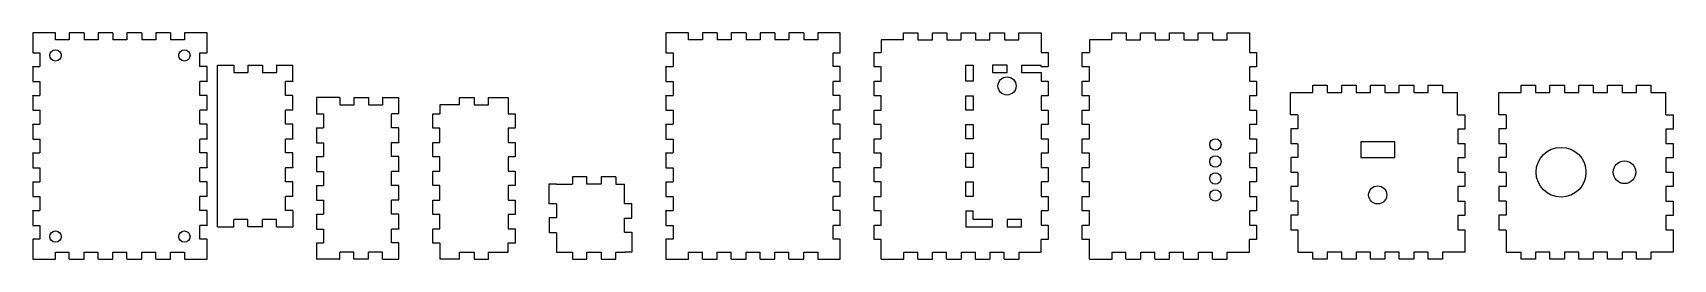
# Model space of a CAD drawing. Header units: millimetres. Extents: x 0 to 723, y 0 to 100.
import ezdxf

# ---------------------------------------------------------------- set-up
doc = ezdxf.new("R2010")
doc.units = ezdxf.units.MM

msp = doc.modelspace()

# ---------------------------------------------------------------- linework, layer by layer
for p, q in [((0, 100), (0, 91.27)), ((9.84, 100), (0, 100)), ((9.94, 100), (9.84, 100)), ((9.94, 96.82), (9.94, 100)), ((16.09, 96.82), (9.94, 96.82)), ((16.19, 100), (16.09, 100)), ((16.09, 100), (16.09, 96.82)), ((22.54, 100), (16.19, 100)), ((22.54, 100), (22.64, 100)), ((22.64, 100), (22.64, 96.82)), ((28.79, 96.82), (22.64, 96.82)), ((28.89, 100), (28.79, 100)), ((28.79, 100), (28.79, 96.82)), ((35.24, 100), (28.89, 100)), ((35.24, 100), (35.34, 100)), ((35.34, 100), (35.34, 96.82)), ((41.49, 96.82), (35.34, 96.82)), ((41.59, 100), (41.49, 100)), ((41.49, 100), (41.49, 96.82)), ((47.94, 100), (41.59, 100)), ((47.94, 100), (48.04, 100)), ((48.04, 100), (48.04, 96.82)), ((54.19, 96.82), (48.04, 96.82)), ((54.29, 100), (54.19, 100)), ((54.19, 100), (54.19, 96.82)), ((60.64, 100), (54.29, 100)), ((60.64, 100), (60.74, 100)), ((60.74, 100), (60.74, 96.82)), ((66.89, 96.82), (60.74, 96.82)), ((66.99, 100), (66.89, 100)), ((66.89, 100), (66.89, 96.82)), ((76.82, 100), (66.99, 100)), ((76.82, 91.27), (76.82, 100)), ((279.15, 100), (279.15, 91.27)), ((288.99, 100), (279.15, 100)), ((289.09, 100), (288.99, 100)), ((289.09, 96.82), (289.09, 100)), ((295.24, 96.82), (289.09, 96.82)), ((295.34, 100), (295.24, 100)), ((295.24, 100), (295.24, 96.82)), ((301.69, 100), (295.34, 100)), ((301.69, 100), (301.79, 100)), ((301.79, 100), (301.79, 96.82)), ((307.94, 96.82), (301.79, 96.82)), ((308.04, 100), (307.94, 100)), ((307.94, 100), (307.94, 96.82)), ((314.39, 100), (308.04, 100)), ((314.39, 100), (314.49, 100)), ((314.49, 100), (314.49, 96.82)), ((320.64, 96.82), (314.49, 96.82)), ((320.74, 100), (320.64, 100)), ((320.64, 100), (320.64, 96.82)), ((327.09, 100), (320.74, 100)), ((327.09, 100), (327.19, 100)), ((327.19, 100), (327.19, 96.82)), ((333.34, 96.82), (327.19, 96.82)), ((333.44, 100), (333.34, 100)), ((333.34, 100), (333.34, 96.82)), ((339.79, 100), (333.44, 100)), ((339.79, 100), (339.89, 100)), ((339.89, 100), (339.89, 96.82)), ((346.04, 96.82), (339.89, 96.82)), ((346.14, 100), (346.04, 100)), ((346.04, 100), (346.04, 96.82)), ((355.98, 100), (346.14, 100)), ((355.98, 91.27), (355.98, 100)), ((383.89, 96.82), (374.05, 96.82)), ((374.05, 96.82), (374.05, 91.27)), ((383.89, 96.82), (383.89, 100)), ((383.89, 100), (390.24, 100)), ((390.24, 100), (390.24, 96.82)), ((390.24, 96.82), (396.59, 96.82)), ((396.59, 96.82), (396.59, 100)), ((396.59, 100), (402.94, 100)), ((402.94, 100), (402.94, 96.82)), ((402.94, 96.82), (409.29, 96.82)), ((409.29, 96.82), (409.29, 100)), ((409.29, 100), (415.64, 100)), ((415.64, 100), (415.64, 96.82)), ((415.64, 96.82), (421.99, 96.82)), ((421.99, 96.82), (421.99, 100)), ((421.99, 100), (428.34, 100)), ((428.34, 100), (428.34, 96.82)), ((428.34, 96.82), (434.69, 96.82)), ((434.69, 96.82), (434.69, 100)), ((434.69, 100), (444.52, 100)), ((444.52, 100), (444.52, 91.27)), ((475.71, 96.82), (465.87, 96.82)), ((465.87, 96.82), (465.87, 91.27)), ((475.71, 96.82), (475.71, 100)), ((475.71, 100), (482.06, 100)), ((482.06, 100), (482.06, 96.82)), ((482.06, 96.82), (488.41, 96.82)), ((488.41, 96.82), (488.41, 100)), ((488.41, 100), (494.76, 100)), ((494.76, 100), (494.76, 96.82)), ((494.76, 96.82), (501.11, 96.82)), ((501.11, 96.82), (501.11, 100)), ((501.11, 100), (507.46, 100)), ((507.46, 100), (507.46, 96.82)), ((507.46, 96.82), (513.81, 96.82)), ((513.81, 96.82), (513.81, 100)), ((513.81, 100), (520.16, 100)), ((520.16, 100), (520.16, 96.82)), ((520.16, 96.82), (526.51, 96.82)), ((526.51, 96.82), (526.51, 100)), ((526.51, 100), (536.35, 100)), ((536.35, 100), (536.35, 91.27)), ((0, 91.27), (0, 91.17)), ((0, 91.17), (3.17, 91.17)), ((3.17, 91.17), (3.17, 85.03)), ((73.65, 91.17), (76.82, 91.17)), ((73.65, 85.03), (73.65, 91.17)), ((76.82, 91.17), (76.82, 91.27)), ((279.15, 91.27), (279.15, 91.17)), ((279.15, 91.17), (282.33, 91.17)), ((282.33, 91.17), (282.33, 85.03)), ((352.8, 91.17), (355.98, 91.17)), ((352.8, 85.03), (352.8, 91.17)), ((355.98, 91.17), (355.98, 91.27)), ((370.87, 84.92), (370.87, 91.27)), ((370.87, 91.27), (374.05, 91.27)), ((444.52, 91.27), (447.7, 91.27)), ((447.7, 91.27), (447.7, 84.92)), ((462.7, 84.92), (462.7, 91.27)), ((462.7, 91.27), (465.87, 91.27)), ((536.35, 91.27), (539.53, 91.27)), ((539.53, 91.27), (539.53, 84.92)), ((0, 84.92), (0, 85.03)), ((0, 85.03), (3.17, 85.03)), ((0, 84.92), (0, 78.57)), ((76.82, 85.03), (73.65, 85.03)), ((76.82, 84.92), (76.82, 85.03)), ((76.82, 78.57), (76.82, 84.92)), ((81.42, 85.67), (88.48, 85.67)), ((81.42, 14.32), (81.42, 85.67)), ((88.48, 85.67), (88.59, 85.67)), ((88.59, 85.67), (88.59, 82.5)), ((88.59, 82.5), (94.73, 82.5)), ((94.83, 85.67), (94.73, 85.67)), ((94.73, 85.67), (94.73, 82.5)), ((94.83, 85.67), (101.18, 85.67)), ((101.18, 85.67), (101.29, 85.67)), ((101.29, 85.67), (101.29, 82.5)), ((101.29, 82.5), (107.43, 82.5)), ((107.53, 85.67), (107.43, 85.67)), ((107.43, 85.67), (107.43, 82.5)), ((107.53, 85.67), (114.6, 85.67)), ((114.6, 78.57), (114.6, 85.67)), ((279.15, 84.92), (279.15, 85.03)), ((279.15, 85.03), (282.33, 85.03)), ((279.15, 84.92), (279.15, 78.57)), ((355.98, 85.03), (352.8, 85.03)), ((355.98, 84.92), (355.98, 85.03)), ((355.98, 78.57), (355.98, 84.92)), ((374.05, 84.92), (370.87, 84.92)), ((374.05, 78.57), (374.05, 84.92)), ((411.35, 78.57), (411.35, 85.67)), ((411.35, 85.67), (414.52, 85.67)), ((414.52, 85.67), (414.52, 78.57)), ((429.52, 85.67), (423.17, 85.67)), ((423.17, 85.67), (423.17, 82.5)), ((423.17, 82.5), (429.52, 82.5)), ((429.52, 82.5), (429.52, 85.67)), ((435.87, 85.67), (435.87, 82.5)), ((435.87, 85.67), (444.52, 85.67)), ((435.87, 82.5), (444.52, 82.5)), ((444.52, 84.92), (444.52, 85.67)), ((447.7, 84.92), (444.52, 84.92)), ((444.52, 82.5), (444.52, 78.57)), ((465.87, 84.92), (462.7, 84.92)), ((465.87, 78.57), (465.87, 84.92)), ((539.53, 84.92), (536.35, 84.92)), ((536.35, 84.92), (536.35, 78.57)), ((0, 78.57), (0, 78.47)), ((0, 78.47), (3.17, 78.47)), ((0, 72.22), (0, 72.33)), ((0, 72.33), (3.17, 72.33)), ((3.17, 78.47), (3.17, 72.33)), ((76.82, 78.47), (73.65, 78.47)), ((73.65, 72.33), (73.65, 78.47)), ((76.82, 72.33), (73.65, 72.33)), ((76.82, 78.57), (76.82, 78.47)), ((76.82, 72.22), (76.82, 72.33)), ((114.6, 78.47), (111.42, 78.47)), ((111.42, 72.33), (111.42, 78.47)), ((114.6, 72.33), (111.42, 72.33)), ((114.6, 78.57), (114.6, 78.47)), ((114.6, 72.22), (114.6, 72.33)), ((279.15, 78.57), (279.15, 78.47)), ((279.15, 78.47), (282.33, 78.47)), ((279.15, 72.22), (279.15, 72.33)), ((279.15, 72.33), (282.33, 72.33)), ((282.33, 78.47), (282.33, 72.33)), ((355.98, 78.47), (352.8, 78.47)), ((352.8, 72.33), (352.8, 78.47)), ((355.98, 72.33), (352.8, 72.33)), ((355.98, 78.57), (355.98, 78.47)), ((355.98, 72.22), (355.98, 72.33)), ((370.87, 72.22), (370.87, 78.57)), ((370.87, 78.57), (374.05, 78.57)), ((414.52, 78.57), (411.35, 78.57)), ((444.52, 78.57), (447.7, 78.57)), ((447.7, 78.57), (447.7, 72.22)), ((462.7, 72.22), (462.7, 78.57)), ((462.7, 78.57), (465.87, 78.57)), ((536.35, 78.57), (539.53, 78.57)), ((539.53, 78.57), (539.53, 72.22)), ((554.52, 73.65), (564.36, 73.65)), ((554.52, 63.81), (554.52, 73.65)), ((564.36, 73.65), (564.36, 76.82)), ((564.36, 76.82), (570.71, 76.82)), ((570.71, 76.82), (570.71, 73.65)), ((570.71, 73.65), (577.06, 73.65)), ((577.06, 73.65), (577.06, 76.82)), ((577.06, 76.82), (583.41, 76.82)), ((583.41, 76.82), (583.41, 73.65)), ((583.41, 73.65), (589.76, 73.65)), ((589.76, 73.65), (589.76, 76.82)), ((589.76, 76.82), (596.11, 76.82)), ((596.11, 76.82), (596.11, 73.65)), ((596.11, 73.65), (602.46, 73.65)), ((602.46, 73.65), (602.46, 76.82)), ((602.46, 76.82), (608.81, 76.82)), ((608.81, 76.82), (608.81, 73.65)), ((608.81, 73.65), (615.16, 73.65)), ((615.16, 73.65), (615.16, 76.82)), ((615.16, 76.82), (621.51, 76.82)), ((621.51, 76.82), (621.51, 73.65)), ((621.51, 73.65), (628.17, 73.65)), ((628.17, 63.81), (628.17, 73.65)), ((646.35, 73.65), (656.19, 73.65)), ((646.35, 63.81), (646.35, 73.65)), ((656.19, 73.65), (656.19, 76.82)), ((656.19, 76.82), (662.54, 76.82)), ((662.54, 76.82), (662.54, 73.65)), ((662.54, 73.65), (668.89, 73.65)), ((668.89, 73.65), (668.89, 76.82)), ((668.89, 76.82), (675.24, 76.82)), ((675.24, 76.82), (675.24, 73.65)), ((675.24, 73.65), (681.59, 73.65)), ((681.59, 73.65), (681.59, 76.82)), ((681.59, 76.82), (687.94, 76.82)), ((687.94, 76.82), (687.94, 73.65)), ((687.94, 73.65), (694.29, 73.65)), ((694.29, 73.65), (694.29, 76.82)), ((694.29, 76.82), (700.64, 76.82)), ((700.64, 76.82), (700.64, 73.65)), ((700.64, 73.65), (706.99, 73.65)), ((706.99, 73.65), (706.99, 76.82)), ((706.99, 76.82), (713.34, 76.82)), ((713.34, 76.82), (713.34, 73.65)), ((713.34, 73.65), (720, 73.65)), ((720, 63.81), (720, 73.65)), ((0, 72.22), (0, 65.87)), ((0, 65.87), (0, 65.77)), ((0, 65.77), (3.17, 65.77)), ((3.17, 65.77), (3.17, 59.63)), ((76.82, 65.77), (73.65, 65.77)), ((73.65, 59.63), (73.65, 65.77)), ((76.82, 65.87), (76.82, 72.22)), ((76.82, 65.87), (76.82, 65.77)), ((114.6, 65.77), (111.42, 65.77)), ((111.42, 59.63), (111.42, 65.77)), ((114.6, 65.87), (114.6, 72.22)), ((114.6, 65.87), (114.6, 65.77)), ((125, 71.35), (125, 64.25)), ((135.24, 71.35), (125, 71.35)), ((135.24, 71.35), (135.34, 71.35)), ((135.34, 71.35), (135.34, 68.17)), ((135.34, 68.17), (141.49, 68.17)), ((141.59, 71.35), (141.49, 71.35)), ((141.49, 71.35), (141.49, 68.17)), ((141.59, 71.35), (147.94, 71.35)), ((147.94, 71.35), (148.04, 71.35)), ((148.04, 71.35), (148.04, 68.17)), ((148.04, 68.17), (154.19, 68.17)), ((154.29, 71.35), (154.19, 71.35)), ((154.19, 71.35), (154.19, 68.17)), ((154.29, 71.35), (161.35, 71.35)), ((161.35, 64.25), (161.35, 71.35)), ((188.18, 68.17), (179.52, 68.17)), ((179.52, 68.17), (179.52, 64.25)), ((188.18, 68.17), (188.18, 71.35)), ((188.18, 71.35), (194.52, 71.35)), ((194.52, 71.35), (194.52, 68.17)), ((194.52, 68.17), (200.87, 68.17)), ((200.87, 68.17), (200.87, 71.35)), ((200.87, 71.35), (209.52, 71.35)), ((279.15, 72.22), (279.15, 65.87)), ((279.15, 65.87), (279.15, 65.77)), ((279.15, 65.77), (282.33, 65.77)), ((282.33, 65.77), (282.33, 59.63)), ((355.98, 65.77), (352.8, 65.77)), ((352.8, 59.63), (352.8, 65.77)), ((355.98, 65.87), (355.98, 72.22)), ((355.98, 65.87), (355.98, 65.77)), ((374.05, 72.22), (370.87, 72.22)), ((370.87, 59.52), (370.87, 65.87)), ((370.87, 65.87), (374.05, 65.87)), ((374.05, 65.87), (374.05, 72.22)), ((411.35, 65.87), (411.35, 72.22)), ((411.35, 72.22), (414.52, 72.22)), ((414.52, 65.87), (411.35, 65.87)), ((414.52, 72.22), (414.52, 65.87)), ((447.7, 72.22), (444.52, 72.22)), ((444.52, 72.22), (444.52, 65.87)), ((444.52, 65.87), (447.7, 65.87)), ((447.7, 65.87), (447.7, 59.52)), ((465.87, 72.22), (462.7, 72.22)), ((462.7, 59.52), (462.7, 65.87)), ((462.7, 65.87), (465.87, 65.87)), ((465.87, 65.87), (465.87, 72.22)), ((539.53, 72.22), (536.35, 72.22)), ((536.35, 72.22), (536.35, 65.87)), ((536.35, 65.87), (539.53, 65.87)), ((539.53, 65.87), (539.53, 59.52)), ((0, 59.52), (0, 59.63)), ((0, 59.63), (3.17, 59.63)), ((0, 59.52), (0, 53.17)), ((76.82, 59.63), (73.65, 59.63)), ((76.82, 59.52), (76.82, 59.63)), ((76.82, 53.17), (76.82, 59.52)), ((114.6, 59.63), (111.42, 59.63)), ((114.6, 59.52), (114.6, 59.63)), ((114.6, 53.17), (114.6, 59.52)), ((125, 64.25), (125, 64.15)), ((125, 64.15), (128.18, 64.15)), ((125, 57.9), (125, 58)), ((125, 58), (128.18, 58)), ((125, 57.9), (125, 51.55)), ((128.18, 64.15), (128.18, 58)), ((161.35, 64.15), (158.18, 64.15)), ((158.18, 58), (158.18, 64.15)), ((161.35, 58), (158.18, 58)), ((161.35, 64.25), (161.35, 64.15)), ((161.35, 57.9), (161.35, 58)), ((161.35, 51.55), (161.35, 57.9)), ((176.35, 57.9), (176.35, 64.25)), ((176.35, 64.25), (179.52, 64.25)), ((179.52, 57.9), (176.35, 57.9)), ((179.52, 51.55), (179.52, 57.9)), ((209.52, 64.25), (212.7, 64.25)), ((212.7, 57.9), (209.52, 57.9)), ((209.52, 57.9), (209.52, 51.55)), ((212.7, 64.25), (212.7, 57.9)), ((279.15, 59.52), (279.15, 59.63)), ((279.15, 59.63), (282.33, 59.63)), ((279.15, 59.52), (279.15, 53.17)), ((355.98, 59.63), (352.8, 59.63)), ((355.98, 59.52), (355.98, 59.63)), ((355.98, 53.17), (355.98, 59.52)), ((374.05, 59.52), (370.87, 59.52)), ((374.05, 53.17), (374.05, 59.52)), ((411.35, 53.17), (411.35, 59.52)), ((411.35, 59.52), (414.52, 59.52)), ((414.52, 59.52), (414.52, 53.17)), ((447.7, 59.52), (444.52, 59.52)), ((444.52, 59.52), (444.52, 53.17)), ((465.87, 59.52), (462.7, 59.52)), ((465.87, 53.17), (465.87, 59.52)), ((539.53, 59.52), (536.35, 59.52)), ((536.35, 59.52), (536.35, 53.17)), ((554.52, 63.71), (554.52, 63.81)), ((557.73, 63.71), (554.52, 63.71)), ((557.73, 63.71), (557.73, 57.56)), ((628.17, 63.81), (631.38, 63.81)), ((631.38, 63.81), (631.38, 57.46)), ((646.35, 63.71), (646.35, 63.81)), ((649.56, 63.71), (646.35, 63.71)), ((649.56, 63.71), (649.56, 57.56)), ((720, 63.81), (723.21, 63.81)), ((723.21, 63.81), (723.21, 57.46)), ((0, 53.17), (0, 53.07)), ((0, 53.07), (3.17, 53.07)), ((3.17, 53.07), (3.17, 46.93)), ((76.82, 53.07), (73.65, 53.07)), ((73.65, 46.93), (73.65, 53.07)), ((76.82, 53.17), (76.82, 53.07)), ((114.6, 53.07), (111.42, 53.07)), ((111.42, 46.93), (111.42, 53.07)), ((114.6, 53.17), (114.6, 53.07)), ((125, 51.55), (125, 51.45)), ((125, 51.45), (128.18, 51.45)), ((128.18, 51.45), (128.18, 45.3)), ((161.35, 51.45), (158.18, 51.45)), ((158.18, 45.3), (158.18, 51.45)), ((161.35, 51.55), (161.35, 51.45)), ((176.35, 45.2), (176.35, 51.55)), ((176.35, 51.55), (179.52, 51.55)), ((209.52, 51.55), (212.7, 51.55)), ((212.7, 51.55), (212.7, 45.2)), ((279.15, 53.17), (279.15, 53.07)), ((279.15, 53.07), (282.33, 53.07)), ((282.33, 53.07), (282.33, 46.93)), ((355.98, 53.07), (352.8, 53.07)), ((352.8, 46.93), (352.8, 53.07)), ((355.98, 53.17), (355.98, 53.07)), ((370.87, 46.82), (370.87, 53.17)), ((370.87, 53.17), (374.05, 53.17)), ((414.52, 53.17), (411.35, 53.17)), ((444.52, 53.17), (447.7, 53.17)), ((447.7, 53.17), (447.7, 46.82)), ((462.7, 46.82), (462.7, 53.17)), ((462.7, 53.17), (465.87, 53.17)), ((536.35, 53.17), (539.53, 53.17)), ((539.53, 53.17), (539.53, 46.82)), ((557.73, 57.56), (554.56, 57.56)), ((554.56, 57.56), (554.56, 51.01)), ((557.73, 51.01), (554.56, 51.01)), ((557.73, 51.01), (557.73, 44.86)), ((600.44, 51.91), (585.44, 51.91)), ((585.44, 51.91), (585.44, 44.91)), ((600.44, 44.91), (600.44, 51.91)), ((631.38, 57.46), (628.21, 57.46)), ((628.21, 57.46), (628.21, 51.11)), ((628.21, 51.11), (631.38, 51.11)), ((631.38, 51.11), (631.38, 44.76)), ((649.56, 57.56), (646.38, 57.56)), ((646.38, 57.56), (646.38, 51.01)), ((649.56, 51.01), (646.38, 51.01)), ((649.56, 51.01), (649.56, 44.86)), ((723.21, 57.46), (720.03, 57.46)), ((720.03, 57.46), (720.03, 51.11)), ((720.03, 51.11), (723.21, 51.11)), ((723.21, 51.11), (723.21, 44.76)), ((0, 46.82), (0, 46.93)), ((0, 46.93), (3.17, 46.93)), ((0, 46.82), (0, 40.47)), ((76.82, 46.93), (73.65, 46.93)), ((76.82, 46.82), (76.82, 46.93)), ((76.82, 40.47), (76.82, 46.82)), ((114.6, 46.93), (111.42, 46.93)), ((114.6, 46.82), (114.6, 46.93)), ((114.6, 40.47), (114.6, 46.82)), ((125, 45.2), (125, 45.3)), ((125, 45.3), (128.18, 45.3)), ((125, 45.2), (125, 38.85)), ((161.35, 45.3), (158.18, 45.3)), ((161.35, 45.2), (161.35, 45.3)), ((161.35, 38.85), (161.35, 45.2)), ((179.52, 45.2), (176.35, 45.2)), ((179.52, 38.85), (179.52, 45.2)), ((212.7, 45.2), (209.52, 45.2)), ((209.52, 45.2), (209.52, 38.85)), ((279.15, 46.82), (279.15, 46.93)), ((279.15, 46.93), (282.33, 46.93)), ((279.15, 46.82), (279.15, 40.47)), ((355.98, 46.93), (352.8, 46.93)), ((355.98, 46.82), (355.98, 46.93)), ((355.98, 40.47), (355.98, 46.82)), ((374.05, 46.82), (370.87, 46.82)), ((374.05, 40.47), (374.05, 46.82)), ((411.35, 40.47), (411.35, 46.82)), ((411.35, 46.82), (414.52, 46.82)), ((414.52, 46.82), (414.52, 40.47)), ((447.7, 46.82), (444.52, 46.82)), ((444.52, 46.82), (444.52, 40.47)), ((465.87, 46.82), (462.7, 46.82)), ((465.87, 40.47), (465.87, 46.82)), ((539.53, 46.82), (536.35, 46.82)), ((536.35, 46.82), (536.35, 40.47)), ((557.73, 44.86), (554.56, 44.86)), ((554.56, 44.86), (554.56, 38.31)), ((585.44, 44.91), (600.44, 44.91)), ((631.38, 44.76), (628.21, 44.76)), ((628.21, 44.76), (628.21, 38.41)), ((649.56, 44.86), (646.38, 44.86)), ((646.38, 44.86), (646.38, 38.31)), ((723.21, 44.76), (720.03, 44.76)), ((720.03, 44.76), (720.03, 38.41)), ((0, 40.47), (0, 40.37)), ((0, 40.37), (3.17, 40.37)), ((3.17, 40.37), (3.17, 34.23)), ((76.82, 40.37), (73.65, 40.37)), ((73.65, 34.23), (73.65, 40.37)), ((76.82, 40.47), (76.82, 40.37)), ((114.6, 40.37), (111.42, 40.37)), ((111.42, 34.23), (111.42, 40.37)), ((114.6, 40.47), (114.6, 40.37)), ((125, 38.85), (125, 38.75)), ((125, 38.75), (128.18, 38.75)), ((128.18, 38.75), (128.18, 32.6)), ((161.35, 38.75), (158.18, 38.75)), ((158.18, 32.6), (158.18, 38.75)), ((161.35, 38.85), (161.35, 38.75)), ((176.35, 32.5), (176.35, 38.85)), ((176.35, 38.85), (179.52, 38.85)), ((209.52, 38.85), (212.7, 38.85)), ((212.7, 38.85), (212.7, 32.5)), ((244.29, 36.35), (237.94, 36.35)), ((237.94, 36.35), (237.94, 33.17)), ((244.29, 33.17), (244.29, 36.35)), ((256.99, 36.35), (250.64, 36.35)), ((250.64, 36.35), (250.64, 33.17)), ((256.99, 36.35), (256.99, 33.17)), ((279.15, 40.47), (279.15, 40.37)), ((279.15, 40.37), (282.33, 40.37)), ((282.33, 40.37), (282.33, 34.23)), ((355.98, 40.37), (352.8, 40.37)), ((352.8, 34.23), (352.8, 40.37)), ((355.98, 40.47), (355.98, 40.37)), ((370.87, 34.12), (370.87, 40.47)), ((370.87, 40.47), (374.05, 40.47)), ((414.52, 40.47), (411.35, 40.47)), ((444.52, 40.47), (447.7, 40.47)), ((447.7, 40.47), (447.7, 34.12)), ((462.7, 34.12), (462.7, 40.47)), ((462.7, 40.47), (465.87, 40.47)), ((536.35, 40.47), (539.53, 40.47)), ((539.53, 40.47), (539.53, 34.12)), ((557.73, 38.31), (554.56, 38.31)), ((557.73, 38.31), (557.73, 32.16)), ((628.21, 38.41), (631.38, 38.41)), ((631.38, 38.41), (631.38, 32.06)), ((649.56, 38.31), (646.38, 38.31)), ((649.56, 38.31), (649.56, 32.16)), ((720.03, 38.41), (723.21, 38.41)), ((723.21, 38.41), (723.21, 32.06)), ((0, 34.12), (0, 34.23)), ((0, 34.23), (3.17, 34.23)), ((0, 34.12), (0, 27.77)), ((76.82, 34.23), (73.65, 34.23)), ((76.82, 34.12), (76.82, 34.23)), ((76.82, 27.77), (76.82, 34.12)), ((114.6, 34.23), (111.42, 34.23)), ((114.6, 34.12), (114.6, 34.23)), ((114.6, 27.77), (114.6, 34.12)), ((125, 32.5), (125, 32.6)), ((125, 32.6), (128.18, 32.6)), ((125, 32.5), (125, 26.15)), ((161.35, 32.6), (158.18, 32.6)), ((161.35, 32.5), (161.35, 32.6)), ((161.35, 26.15), (161.35, 32.5)), ((179.52, 32.5), (176.35, 32.5)), ((179.52, 26.15), (179.52, 32.5)), ((212.7, 32.5), (209.52, 32.5)), ((209.52, 32.5), (209.52, 26.15)), ((227.7, 33.17), (227.7, 33.28)), ((227.7, 33.28), (230.88, 33.28)), ((227.7, 24.52), (227.7, 33.17)), ((230.88, 33.28), (230.88, 33.17)), ((230.88, 33.17), (237.84, 33.17)), ((250.64, 33.17), (244.29, 33.17)), ((256.99, 33.17), (260.87, 33.17)), ((260.87, 24.63), (260.87, 33.17)), ((279.15, 34.12), (279.15, 34.23)), ((279.15, 34.23), (282.33, 34.23)), ((279.15, 34.12), (279.15, 27.77)), ((355.98, 34.23), (352.8, 34.23)), ((355.98, 34.12), (355.98, 34.23)), ((355.98, 27.77), (355.98, 34.12)), ((374.05, 34.12), (370.87, 34.12)), ((374.05, 27.77), (374.05, 34.12)), ((411.35, 27.77), (411.35, 34.12)), ((411.35, 34.12), (414.52, 34.12)), ((414.52, 34.12), (414.52, 27.77)), ((447.7, 34.12), (444.52, 34.12)), ((444.52, 34.12), (444.52, 27.77)), ((465.87, 34.12), (462.7, 34.12)), ((465.87, 27.77), (465.87, 34.12)), ((539.53, 34.12), (536.35, 34.12)), ((536.35, 34.12), (536.35, 27.77)), ((557.73, 32.16), (554.56, 32.16)), ((554.56, 32.16), (554.56, 25.61)), ((631.38, 32.06), (628.21, 32.06)), ((628.21, 32.06), (628.21, 25.71)), ((649.56, 32.16), (646.38, 32.16)), ((646.38, 32.16), (646.38, 25.61)), ((723.21, 32.06), (720.03, 32.06)), ((720.03, 32.06), (720.03, 25.71)), ((0, 27.77), (0, 27.67)), ((0, 27.67), (3.17, 27.67)), ((3.17, 27.67), (3.17, 21.53)), ((76.82, 27.67), (73.65, 27.67)), ((73.65, 21.53), (73.65, 27.67)), ((76.82, 27.77), (76.82, 27.67)), ((114.6, 27.67), (111.42, 27.67)), ((111.42, 21.53), (111.42, 27.67)), ((114.6, 27.77), (114.6, 27.67)), ((125, 26.15), (125, 26.05)), ((125, 26.05), (128.18, 26.05)), ((128.18, 26.05), (128.18, 19.9)), ((161.35, 26.05), (158.18, 26.05)), ((158.18, 19.9), (158.18, 26.05)), ((161.35, 26.15), (161.35, 26.05)), ((176.35, 19.8), (176.35, 26.15)), ((176.35, 26.15), (179.52, 26.15)), ((209.52, 26.15), (212.7, 26.15)), ((212.7, 26.15), (212.7, 19.8)), ((227.7, 24.42), (227.7, 24.52)), ((230.88, 24.42), (227.7, 24.42)), ((230.88, 24.42), (230.88, 18.28)), ((260.87, 24.63), (264.05, 24.63)), ((264.05, 18.07), (264.05, 24.63)), ((279.15, 27.77), (279.15, 27.67)), ((279.15, 27.67), (282.33, 27.67)), ((282.33, 27.67), (282.33, 21.53)), ((355.98, 27.67), (352.8, 27.67)), ((352.8, 21.53), (352.8, 27.67)), ((355.98, 27.77), (355.98, 27.67)), ((370.87, 21.42), (370.87, 27.77)), ((370.87, 27.77), (374.05, 27.77)), ((414.52, 27.77), (411.35, 27.77)), ((444.52, 27.77), (447.7, 27.77)), ((447.7, 27.77), (447.7, 21.42)), ((462.7, 21.42), (462.7, 27.77)), ((462.7, 27.77), (465.87, 27.77)), ((536.35, 27.77), (539.53, 27.77)), ((539.53, 27.77), (539.53, 21.42)), ((557.73, 25.61), (554.56, 25.61)), ((557.73, 25.61), (557.73, 19.46)), ((628.21, 25.71), (631.38, 25.71)), ((631.38, 25.71), (631.38, 19.36)), ((649.56, 25.61), (646.38, 25.61)), ((649.56, 25.61), (649.56, 19.46)), ((720.03, 25.71), (723.21, 25.71)), ((723.21, 25.71), (723.21, 19.36)), ((0, 21.42), (0, 21.53)), ((0, 21.53), (3.17, 21.53)), ((0, 21.42), (0, 15.07)), ((0, 15.07), (0, 14.97)), ((0, 14.97), (3.17, 14.97)), ((3.17, 14.97), (3.17, 8.83)), ((76.82, 21.53), (73.65, 21.53)), ((76.82, 14.97), (73.65, 14.97)), ((73.65, 8.83), (73.65, 14.97)), ((76.82, 21.42), (76.82, 21.53)), ((76.82, 15.07), (76.82, 21.42)), ((76.82, 15.07), (76.82, 14.97)), ((88.59, 14.32), (88.59, 17.5)), ((94.73, 17.5), (88.59, 17.5)), ((94.73, 14.32), (94.73, 17.5)), ((101.29, 14.32), (101.29, 17.5)), ((107.43, 17.5), (101.29, 17.5)), ((107.43, 14.32), (107.43, 17.5)), ((114.6, 21.53), (111.42, 21.53)), ((114.6, 21.42), (114.6, 21.53)), ((114.6, 21.42), (114.6, 14.32)), ((125, 19.8), (125, 19.9)), ((125, 19.9), (128.18, 19.9)), ((125, 19.8), (125, 13.45)), ((161.35, 19.9), (158.18, 19.9)), ((161.35, 19.8), (161.35, 19.9)), ((161.35, 13.45), (161.35, 19.8)), ((179.52, 19.8), (176.35, 19.8)), ((179.52, 13.45), (179.52, 19.8)), ((212.7, 19.8), (209.52, 19.8)), ((209.52, 19.8), (209.52, 13.45)), ((230.88, 18.28), (227.7, 18.28)), ((227.7, 18.28), (227.7, 11.72)), ((260.87, 18.07), (264.05, 18.07)), ((260.87, 11.93), (260.87, 18.07)), ((279.15, 21.42), (279.15, 21.53)), ((279.15, 21.53), (282.33, 21.53)), ((279.15, 21.42), (279.15, 15.07)), ((279.15, 15.07), (279.15, 14.97)), ((279.15, 14.97), (282.33, 14.97)), ((282.33, 14.97), (282.33, 8.83)), ((355.98, 21.53), (352.8, 21.53)), ((355.98, 14.97), (352.8, 14.97)), ((352.8, 8.83), (352.8, 14.97)), ((355.98, 21.42), (355.98, 21.53)), ((355.98, 15.07), (355.98, 21.42)), ((355.98, 15.07), (355.98, 14.97)), ((374.05, 21.42), (370.87, 21.42)), ((370.87, 8.72), (370.87, 15.07)), ((370.87, 15.07), (374.05, 15.07)), ((374.05, 15.07), (374.05, 21.42)), ((411.35, 21.42), (414.52, 21.42)), ((411.35, 21.42), (411.35, 14.32)), ((414.52, 17.5), (414.52, 21.42)), ((423.17, 17.5), (414.52, 17.5)), ((423.17, 14.32), (423.17, 17.5)), ((429.52, 17.5), (429.52, 14.32)), ((435.87, 17.5), (429.52, 17.5)), ((435.87, 14.32), (435.87, 17.5)), ((447.7, 21.42), (444.52, 21.42)), ((444.52, 21.42), (444.52, 15.07)), ((444.52, 15.07), (447.7, 15.07)), ((447.7, 15.07), (447.7, 8.72)), ((465.87, 21.42), (462.7, 21.42)), ((462.7, 8.72), (462.7, 15.07)), ((462.7, 15.07), (465.87, 15.07)), ((465.87, 15.07), (465.87, 21.42)), ((539.53, 21.42), (536.35, 21.42)), ((536.35, 21.42), (536.35, 15.07)), ((536.35, 15.07), (539.53, 15.07)), ((539.53, 15.07), (539.53, 8.72)), ((557.73, 19.46), (554.56, 19.46)), ((554.56, 19.46), (554.56, 12.91)), ((631.38, 19.36), (628.21, 19.36)), ((628.21, 19.36), (628.21, 13.01)), ((649.56, 19.46), (646.38, 19.46)), ((646.38, 19.46), (646.38, 12.91)), ((723.21, 19.36), (720.03, 19.36)), ((720.03, 19.36), (720.03, 13.01)), ((3.17, 8.83), (0, 8.83)), ((0, 8.83), (0, 8.72)), ((0, 8.72), (0, 0)), ((76.82, 8.83), (73.65, 8.83)), ((76.82, 8.72), (76.82, 8.83)), ((76.82, 0), (76.82, 8.72)), ((81.42, 14.32), (88.48, 14.32)), ((88.48, 14.32), (88.59, 14.32)), ((94.83, 14.32), (94.73, 14.32)), ((101.18, 14.32), (94.83, 14.32)), ((101.18, 14.32), (101.29, 14.32)), ((107.53, 14.32), (107.43, 14.32)), ((107.53, 14.32), (114.6, 14.32)), ((125, 13.45), (125, 13.35)), ((125, 13.35), (128.18, 13.35)), ((128.18, 13.35), (128.18, 7.2)), ((161.35, 13.35), (158.18, 13.35)), ((158.18, 7.2), (158.18, 13.35)), ((161.35, 13.45), (161.35, 13.35)), ((176.35, 7.1), (176.35, 13.45)), ((176.35, 13.45), (179.52, 13.45)), ((209.52, 13.45), (212.7, 13.45)), ((212.7, 13.45), (212.7, 7.1)), ((230.88, 11.72), (227.7, 11.72)), ((230.88, 11.72), (230.88, 3.17)), ((260.87, 11.93), (264.05, 11.93)), ((264.05, 11.93), (264.05, 11.83)), ((264.05, 11.83), (264.05, 3.17)), ((282.33, 8.83), (279.15, 8.83)), ((279.15, 8.83), (279.15, 8.72)), ((279.15, 8.72), (279.15, 0)), ((355.98, 8.83), (352.8, 8.83)), ((355.98, 8.72), (355.98, 8.83)), ((355.98, 0), (355.98, 8.72)), ((374.05, 8.72), (370.87, 8.72)), ((374.05, 0), (374.05, 8.72)), ((411.35, 14.32), (423.17, 14.32)), ((429.52, 14.32), (435.87, 14.32)), ((447.7, 8.72), (444.52, 8.72)), ((444.52, 3.17), (444.52, 8.72)), ((465.87, 8.72), (462.7, 8.72)), ((465.87, 0), (465.87, 8.72)), ((539.53, 8.72), (536.35, 8.72)), ((536.35, 3.17), (536.35, 8.72)), ((557.73, 12.91), (554.56, 12.91)), ((557.73, 12.91), (557.73, 3.17)), ((628.21, 13.01), (631.38, 13.01)), ((631.38, 13.01), (631.38, 3.17)), ((649.56, 12.91), (646.38, 12.91)), ((649.56, 12.91), (649.56, 3.17)), ((720.03, 13.01), (723.21, 13.01)), ((723.21, 13.01), (723.21, 3.17)), ((0, 0), (9.84, 0)), ((9.84, 0), (9.94, 0)), ((9.94, 0), (9.94, 3.17)), ((9.94, 3.17), (16.09, 3.17)), ((16.09, 0), (16.09, 3.17)), ((16.19, 0), (16.09, 0)), ((16.19, 0), (22.54, 0)), ((22.54, 0), (22.64, 0)), ((22.64, 0), (22.64, 3.17)), ((22.64, 3.17), (28.79, 3.17)), ((28.79, 0), (28.79, 3.17)), ((28.89, 0), (28.79, 0)), ((28.89, 0), (35.24, 0)), ((35.24, 0), (35.34, 0)), ((35.34, 0), (35.34, 3.17)), ((35.34, 3.17), (41.49, 3.17)), ((41.49, 0), (41.49, 3.17)), ((41.59, 0), (41.49, 0)), ((41.59, 0), (47.94, 0)), ((47.94, 0), (48.04, 0)), ((48.04, 0), (48.04, 3.17)), ((48.04, 3.17), (54.19, 3.17)), ((54.19, 0), (54.19, 3.17)), ((54.29, 0), (54.19, 0)), ((54.29, 0), (60.64, 0)), ((60.64, 0), (60.74, 0)), ((60.74, 0), (60.74, 3.17)), ((60.74, 3.17), (66.89, 3.17)), ((66.89, 3.17), (66.89, 0)), ((66.89, 0), (66.99, 0)), ((66.99, 0), (76.82, 0)), ((125, 7.1), (125, 7.2)), ((125, 7.2), (128.18, 7.2)), ((125, 7.1), (125, 0)), ((135.24, 0), (125, 0)), ((135.34, 0), (135.34, 3.17)), ((141.49, 3.17), (135.34, 3.17)), ((141.49, 0), (141.49, 3.17)), ((147.94, 0), (148.04, 0)), ((148.04, 0), (148.04, 3.17)), ((154.19, 3.17), (148.04, 3.17)), ((154.19, 0), (154.19, 3.17)), ((154.29, 0), (154.19, 0)), ((154.29, 0), (161.35, 0)), ((161.35, 7.2), (158.18, 7.2)), ((161.35, 7.1), (161.35, 7.2)), ((161.35, 0), (161.35, 7.1)), ((179.52, 7.1), (176.35, 7.1)), ((179.52, 7.1), (179.52, 0)), ((188.18, 0), (179.52, 0)), ((188.18, 0), (188.18, 3.17)), ((188.18, 3.17), (194.52, 3.17)), ((194.52, 3.17), (194.52, 0)), ((194.52, 0), (200.87, 0)), ((200.87, 0), (200.87, 3.17)), ((200.87, 3.17), (209.52, 3.17)), ((212.7, 7.1), (209.52, 7.1)), ((209.52, 3.17), (209.52, 7.1)), ((230.88, 3.17), (237.94, 3.17)), ((237.94, 3.17), (237.94, 0)), ((244.29, 0), (244.29, 3.17)), ((244.29, 3.17), (250.64, 3.17)), ((250.64, 3.17), (250.64, 0)), ((256.99, 0), (256.99, 3.17)), ((256.99, 3.17), (260.87, 3.17)), ((260.87, 3.17), (260.87, 3.07)), ((264.05, 3.07), (260.87, 3.07)), ((264.05, 3.17), (264.05, 3.07)), ((279.15, 0), (288.99, 0)), ((288.99, 0), (289.09, 0)), ((289.09, 0), (289.09, 3.17)), ((289.09, 3.17), (295.24, 3.17)), ((295.24, 0), (295.24, 3.17)), ((295.34, 0), (295.24, 0)), ((295.34, 0), (301.69, 0)), ((301.69, 0), (301.79, 0)), ((301.79, 0), (301.79, 3.17)), ((301.79, 3.17), (307.94, 3.17)), ((307.94, 0), (307.94, 3.17)), ((308.04, 0), (307.94, 0)), ((308.04, 0), (314.39, 0)), ((314.39, 0), (314.49, 0)), ((314.49, 0), (314.49, 3.17)), ((314.49, 3.17), (320.64, 3.17)), ((320.64, 0), (320.64, 3.17)), ((327.19, 0), (327.19, 3.17)), ((327.19, 3.17), (333.34, 3.17)), ((333.34, 0), (333.34, 3.17)), ((339.89, 0), (339.89, 3.17)), ((339.89, 3.17), (346.04, 3.17)), ((346.04, 3.17), (346.04, 0)), ((383.99, 3.17), (390.14, 3.17)), ((383.99, 0), (383.99, 3.17)), ((390.14, 0), (390.14, 3.17)), ((390.24, 0), (390.14, 0)), ((390.24, 0), (396.59, 0)), ((396.69, 0), (396.59, 0)), ((396.69, 3.17), (402.84, 3.17)), ((396.69, 0), (396.69, 3.17)), ((402.84, 0), (402.84, 3.17)), ((402.94, 0), (402.84, 0)), ((402.94, 0), (409.29, 0)), ((409.39, 0), (409.29, 0)), ((409.39, 3.17), (415.54, 3.17)), ((409.39, 0), (409.39, 3.17)), ((415.54, 0), (415.54, 3.17)), ((415.64, 0), (415.54, 0)), ((415.64, 0), (421.99, 0)), ((422.09, 0), (421.99, 0)), ((422.09, 3.17), (428.24, 3.17)), ((422.09, 0), (422.09, 3.17)), ((428.24, 0), (428.24, 3.17)), ((428.34, 0), (428.24, 0)), ((428.34, 0), (434.69, 0)), ((434.69, 0), (434.79, 0)), ((434.79, 0), (434.79, 3.17)), ((434.79, 3.17), (444.52, 3.17)), ((475.81, 3.17), (481.96, 3.17)), ((475.81, 0), (475.81, 3.17)), ((481.96, 0), (481.96, 3.17)), ((482.06, 0), (481.96, 0)), ((482.06, 0), (488.41, 0)), ((488.51, 0), (488.41, 0)), ((488.51, 3.17), (494.66, 3.17)), ((488.51, 0), (488.51, 3.17)), ((494.66, 0), (494.66, 3.17)), ((494.76, 0), (494.66, 0)), ((494.76, 0), (501.11, 0)), ((501.21, 0), (501.11, 0)), ((501.21, 3.17), (507.36, 3.17)), ((501.21, 0), (501.21, 3.17)), ((507.36, 0), (507.36, 3.17)), ((507.46, 0), (507.36, 0)), ((507.46, 0), (513.81, 0)), ((513.91, 0), (513.81, 0)), ((513.91, 3.17), (520.06, 3.17)), ((513.91, 0), (513.91, 3.17)), ((520.06, 0), (520.06, 3.17)), ((520.16, 0), (520.06, 0)), ((520.16, 0), (526.51, 0)), ((526.51, 0), (526.61, 0)), ((526.61, 0), (526.61, 3.17)), ((526.61, 3.17), (536.35, 3.17)), ((557.73, 3.17), (564.36, 3.17)), ((564.36, 0), (564.36, 3.17)), ((570.71, 0), (564.36, 0)), ((577.06, 3.17), (570.71, 3.17)), ((570.71, 3.17), (570.71, 0)), ((577.06, 0), (577.06, 3.17)), ((583.41, 0), (577.06, 0)), ((589.76, 3.17), (583.41, 3.17)), ((583.41, 3.17), (583.41, 0)), ((589.76, 0), (589.76, 3.17)), ((596.11, 0), (589.76, 0)), ((602.46, 3.17), (596.11, 3.17)), ((596.11, 3.17), (596.11, 0)), ((602.46, 0), (602.46, 3.17)), ((608.81, 0), (602.46, 0)), ((615.16, 3.17), (608.81, 3.17)), ((608.81, 3.17), (608.81, 0)), ((615.16, 0), (615.16, 3.17)), ((621.51, 0), (615.16, 0)), ((621.51, 3.17), (621.51, 0)), ((631.35, 3.17), (621.51, 3.17)), ((649.56, 3.17), (656.19, 3.17)), ((656.19, 0), (656.19, 3.17)), ((662.54, 0), (656.19, 0)), ((668.89, 3.17), (662.54, 3.17)), ((662.54, 3.17), (662.54, 0)), ((668.89, 0), (668.89, 3.17)), ((675.24, 0), (668.89, 0)), ((681.59, 3.17), (675.24, 3.17)), ((675.24, 3.17), (675.24, 0)), ((681.59, 0), (681.59, 3.17)), ((694.29, 3.17), (687.94, 3.17)), ((687.94, 3.17), (687.94, 0)), ((694.29, 0), (694.29, 3.17)), ((706.99, 3.17), (700.64, 3.17)), ((700.64, 3.17), (700.64, 0)), ((706.99, 0), (706.99, 3.17)), ((713.34, 3.17), (713.34, 0)), ((723.17, 3.17), (713.34, 3.17)), ((135.24, 0), (135.34, 0)), ((141.59, 0), (141.49, 0)), ((147.94, 0), (141.59, 0)), ((237.94, 0), (244.29, 0)), ((250.64, 0), (256.99, 0)), ((320.74, 0), (320.64, 0)), ((320.74, 0), (327.09, 0)), ((327.09, 0), (327.19, 0)), ((333.44, 0), (333.34, 0)), ((333.44, 0), (339.79, 0)), ((339.79, 0), (339.89, 0)), ((346.04, 0), (346.14, 0)), ((346.14, 0), (355.98, 0)), ((374.05, 0), (383.99, 0)), ((465.87, 0), (475.81, 0)), ((687.94, 0), (681.59, 0)), ((700.64, 0), (694.29, 0)), ((713.34, 0), (706.99, 0))]:
    msp.add_line(p, q)
msp.add_lwpolyline([(209.52, 71.35), (209.52, 64.25)])
for centre, radius in [((10, 90), 2.5), ((66.82, 90), 2.5), ((429.52, 76.5), 4), ((521.35, 50.67), 2.5), ((521.35, 43.17), 2.5), ((673.76, 38.41), 11), ((701.76, 38.41), 5), ((521.35, 35.67), 2.5), ((521.35, 28.18), 2.5), ((592.94, 28.41), 4), ((10, 10), 2.5), ((66.82, 10), 2.5)]:
    msp.add_circle(centre, radius)

doc.saveas('drawing.dxf')
